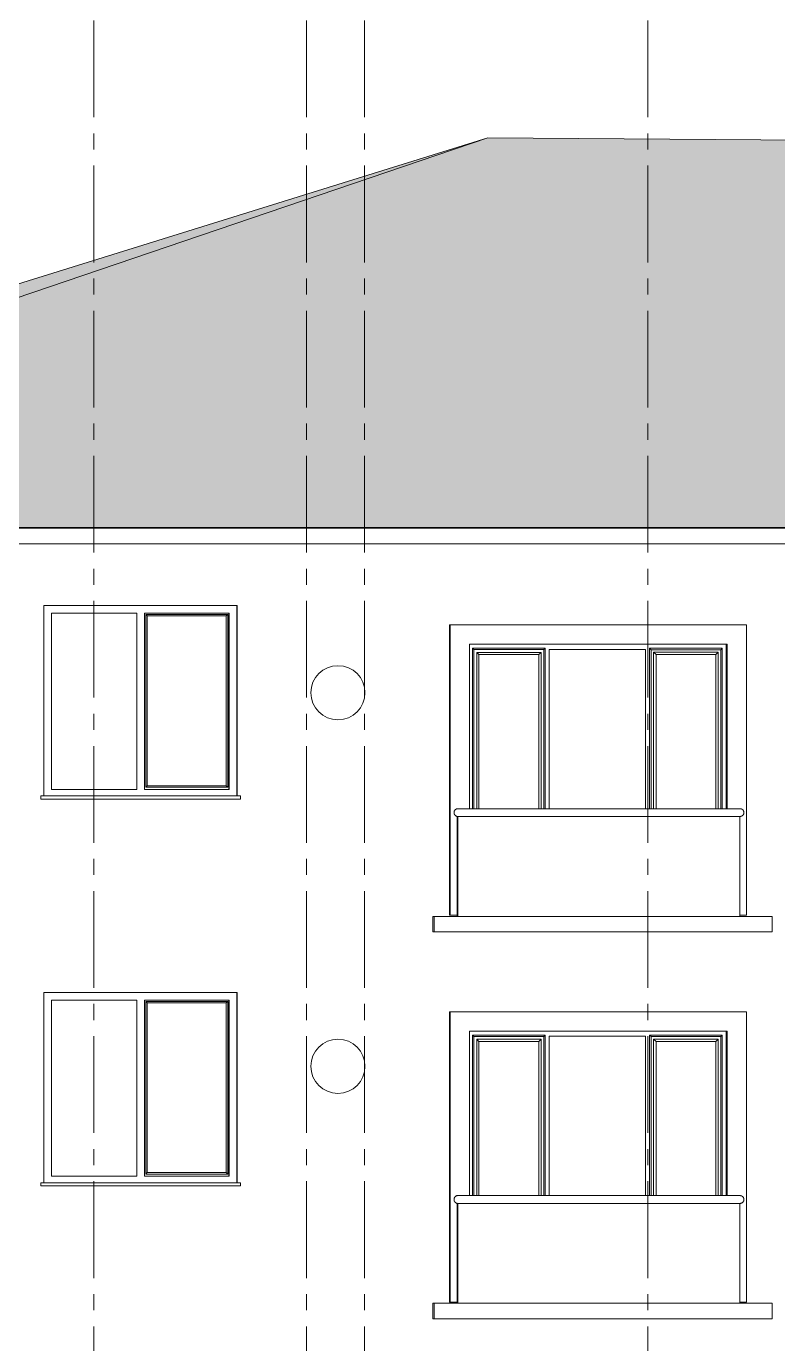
# Model space of a CAD drawing. Header units: millimetres. Extents: x 1373 to 40779, y 1939 to 6439.
# Drawn here: x 34585 to 35168, y 4444 to 5465 of the extents above; entities that cross this region are included whole.
import ezdxf

# ---------------------------------------------------------------- set-up
doc = ezdxf.new("R2010")
doc.units = ezdxf.units.MM
doc.linetypes.add('IMPORT-CENTER2', pattern=[112.5, 75, -12.5, 12.5, -12.5])
for name, color, linetype, lineweight in [('A-GLAZ', 151, 'Continuous', 18), ('A-ROOF', 132, 'Continuous', 18), ('A-ROOF-PATT', 132, 'Continuous', 18), ('A-WALL', 20, 'Continuous', 9), ('S-GRID', 252, 'IMPORT-CENTER2', 5)]:
    doc.layers.add(name, color=color, linetype=linetype, lineweight=lineweight)
doc.layers.add('Çember', color=7, linetype='Continuous')

msp = doc.modelspace()

# ---------------------------------------------------------------- hatches: boundary and pattern name
at = {"layer": 'A-ROOF-PATT'}
h = msp.add_hatch(dxfattribs=at)
h.set_pattern_fill('FP_119', color=256, style=0, pattern_type=2)
h.set_pattern_definition([(0, (34888.212, 5355.919), (31.777, 9.419), [0.66258, -0.55215, 0.77301, -0.33129, -1.436]), (0, (34888.212, 5355.919), (31.777, 9.419), [-2.319, 0.99388, -0.44172]), (0, (34890.081, 5356.311), (31.777, 9.419), [0.55215, -2.098, 0.44172, -0.66258]), (0, (34888.389, 5355.33), (31.777, 9.419), [0.33129, -3.423]), (18.016, (34888.21169, 5355.91853), (28.02184183, 9.41877813), [29.185, -92.631]), (18.016, (34888.87369, 5355.91853), (28.02184183, 9.41877813), [28.551, -93.265]), (18.016, (34889.42569, 5355.91853), (28.02184183, 9.41877813), [26.647, -95.169]), (18.016, (34888.38869, 5355.32953), (28.02184183, 9.41877813), [29.185, -92.631]), (18.016, (34888.72069, 5355.32953), (28.02184183, 9.41877813), [29.185, -92.631]), (18.016, (34891.52469, 5355.91853), (28.02184183, 9.41877813), [27.916, -93.9])])
h.paths.add_polyline_path([(34054, 5076.4), (34942.7, 5378.6), (33971.4, 5076.4), (34050.9, 5076.4)])
h = msp.add_hatch(dxfattribs=at)
h.set_pattern_fill('FP_120', color=256, style=0, pattern_type=2)
h.set_pattern_definition([(0, (35285.235, 5161.81), (63.448, 9.419), [15.226, -12.688, 17.763, -7.613, -32.989]), (0, (35285.235, 5161.81), (63.448, 9.419), [-53.29, 22.838, -10.15]), (0, (35300.408, 5162.202), (63.448, 9.419), [12.688, -48.214, 10.15, -15.226]), (0, (35330.991, 5161.221), (63.448, 9.419), [7.613, -78.666]), (97.621, (35285.235, 5161.81), (-22.82974, 9.41852), [9.107, -28.904]), (97.621, (35300.46, 5161.81), (-22.82974, 9.41852), [8.909, -29.102]), (97.621, (35313.149, 5161.81), (-22.82974, 9.41852), [8.315, -29.696]), (97.621, (35330.99, 5161.22), (-22.82974, 9.41852), [9.107, -28.904]), (97.621, (35338.604, 5161.22), (-22.82974, 9.41852), [9.107, -28.904]), (97.621, (35361.363, 5161.81), (-22.82974, 9.41852), [8.711, -29.3])])
h.paths.add_polyline_path([(34743.5, 5076.4), (35255.5, 5076.4), (35226.4, 5376.5), (34942.7, 5378.6), (34054, 5076.4), (34644.5, 5076.4)])

# ---------------------------------------------------------------- linework, layer by layer
at = {"layer": 'A-GLAZ'}
for p, q in [((34748, 4868.3), (34748, 5015.8)), ((34604.2, 4873.3), (34604.2, 5009.8)), ((34604.2, 5009.8), (34670.6, 5009.8)), ((34670.5, 4873.3), (34670.5, 5009.8)), ((34670.6, 5009.8), (34670.6, 4873.3)), ((34676.4, 4873.3), (34676.4, 5009.8)), ((34676.4, 5009.8), (34742, 5009.8)), ((34677.5, 5008.8), (34677.5, 4875)), ((34677.5, 5008.8), (34741, 5008.8)), ((34678.4, 5007.8), (34677.5, 5008.8)), ((34678.4, 4876.1), (34678.4, 5007.8)), ((34678.4, 5007.8), (34739.9, 5007.8)), ((34739.8, 5007.8), (34739.8, 4876.1)), ((34741, 5008.8), (34739.9, 5007.8)), ((34739.9, 5007.8), (34739.9, 4876.1)), ((34741, 4875), (34741, 5008.8)), ((34741.9, 4873.3), (34741.9, 5009.8)), ((34742, 5009.8), (34742, 4873.3)), ((34913.1, 4775.8), (34913.1, 5000.8)), ((34913.1, 5000.8), (34913.7, 5000.8)), ((35143.5, 5000.8), (34913.7, 5000.8)), ((34913.7, 5000.8), (34913.7, 4775.8)), ((35143.5, 4775.8), (35143.5, 5000.8)), ((34928.7, 4858.3), (34928.7, 4985.8)), ((34928.7, 4985.8), (35128.5, 4985.8)), ((35127.7, 4985.8), (35127.7, 4858.3)), ((35127.9, 4858.3), (35127.9, 4985.8)), ((35128.5, 4985.8), (35128.5, 4858.3)), ((34930.9, 4858.3), (34930.9, 4982.8)), ((34930.9, 4982.8), (34930.9, 4982.8)), ((34932, 4981.7), (34930.9, 4982.8)), ((34930.9, 4982.8), (34987.3, 4982.8)), ((34930.9, 4982.8), (34930.9, 4858.3)), ((34932, 4858.3), (34932, 4981.7)), ((34986.3, 4981.7), (34932, 4981.7)), ((34935.9, 4977.8), (34934.2, 4979.5)), ((34934.2, 4979.5), (34934.2, 4858.3)), ((34984.1, 4979.5), (34934.2, 4979.5)), ((34935.9, 4977.8), (34935.9, 4858.3)), ((34982.4, 4977.8), (34935.9, 4977.8)), ((34982.3, 4977.8), (34982.3, 4858.3)), ((34984.1, 4979.5), (34982.4, 4977.8)), ((34982.4, 4858.3), (34982.4, 4977.8)), ((34984.1, 4858.3), (34984.1, 4979.5)), ((34987.3, 4982.8), (34986.3, 4981.7)), ((34986.3, 4981.7), (34986.3, 4858.3)), ((34987.3, 4982.8), (34987.3, 4858.3)), ((34990.3, 4858.3), (34990.3, 4981.8)), ((34990.3, 4981.8), (35065.2, 4981.8)), ((35065.1, 4981.8), (35065.1, 4858.3)), ((35065.2, 4981.8), (35065.2, 4858.3)), ((35068.2, 4858.3), (35068.2, 4982.8)), ((35068.2, 4982.8), (35068.3, 4982.8)), ((35068.3, 4982.8), (35124.7, 4982.8)), ((35068.3, 4858.3), (35068.3, 4982.8)), ((35068.3, 4982.8), (35069.5, 4981.6)), ((35069.5, 4981.6), (35123.6, 4981.6)), ((35069.5, 4981.6), (35069.5, 4858.3)), ((35121.6, 4979.6), (35071.4, 4979.6)), ((35071.4, 4858.3), (35071.4, 4979.6)), ((35071.4, 4979.6), (35073.3, 4977.8)), ((35119.7, 4977.8), (35073.3, 4977.8)), ((35073.3, 4977.8), (35073.3, 4858.3)), ((35119.6, 4977.8), (35119.6, 4858.3)), ((35119.7, 4977.8), (35121.6, 4979.6)), ((35119.7, 4858.3), (35119.7, 4977.8)), ((35121.6, 4858.3), (35121.6, 4979.6)), ((35123.6, 4981.6), (35124.7, 4982.8)), ((35123.6, 4981.6), (35123.6, 4858.3)), ((35124.7, 4982.8), (35124.7, 4858.3)), ((34670.6, 4873.3), (34604.2, 4873.3)), ((34742, 4873.3), (34676.4, 4873.3)), ((34677.5, 4875), (34678.4, 4876.1)), ((34677.5, 4875), (34741, 4875)), ((34739.9, 4876.1), (34678.4, 4876.1)), ((34741, 4875), (34739.9, 4876.1)), ((34595.9, 4868.3), (34596, 4868.3)), ((34595.9, 4868.3), (34595.9, 4865.8)), ((34596, 4865.8), (34595.9, 4865.8)), ((34596, 4868.3), (34750.9, 4868.3)), ((34596, 4865.8), (34596, 4868.3)), ((34750.9, 4865.8), (34596, 4865.8)), ((34750.9, 4868.3), (34750.9, 4865.8)), ((34919.5, 4858.3), (34918.5, 4858.3)), ((34918.5, 4852.3), (34919.5, 4852.3)), ((34919.1, 4774.8), (34919.1, 4852.3)), ((35138.4, 4858.3), (34919.5, 4858.3)), ((34919.5, 4852.4), (34919.5, 4774.8)), ((34919.5, 4852.3), (35138.4, 4852.3)), ((35138.4, 4858.3), (35137.5, 4858.3)), ((35137.5, 4852.3), (35138.4, 4852.3)), ((35138.4, 4852.4), (35138.4, 4774.8)), ((34900.1, 4774.8), (34901.3, 4774.8)), ((34900.1, 4774.8), (34900.1, 4762.8)), ((34901.3, 4774.8), (35163.5, 4774.8)), ((34901.3, 4762.8), (34901.3, 4774.8)), ((34913.7, 4775.8), (34913.1, 4775.8)), ((34913.7, 4775.8), (34919.1, 4775.8)), ((35138.4, 4775.8), (35143.5, 4775.8)), ((35163.5, 4762.8), (35163.5, 4774.8)), ((34901.3, 4762.8), (34900.1, 4762.8)), ((35163.5, 4762.8), (34901.3, 4762.8)), ((34604.2, 4573.3), (34604.2, 4709.8)), ((34604.2, 4709.8), (34670.6, 4709.8)), ((34670.5, 4573.3), (34670.5, 4709.8)), ((34670.6, 4709.8), (34670.6, 4573.3)), ((34676.4, 4573.3), (34676.4, 4709.8)), ((34676.4, 4709.8), (34742, 4709.8)), ((34677.5, 4708.8), (34677.5, 4575)), ((34677.5, 4708.8), (34741, 4708.8)), ((34678.4, 4707.8), (34677.5, 4708.8)), ((34741, 4708.8), (34739.9, 4707.8)), ((34741, 4575), (34741, 4708.8)), ((34741.9, 4573.3), (34741.9, 4709.8)), ((34742, 4709.8), (34742, 4573.3)), ((34748, 4568.3), (34748, 4715.8)), ((34678.4, 4576.1), (34678.4, 4707.8)), ((34678.4, 4707.8), (34739.9, 4707.8)), ((34739.8, 4707.8), (34739.8, 4576.1)), ((34739.9, 4707.8), (34739.9, 4576.1)), ((34913.1, 4475.8), (34913.1, 4700.8)), ((34913.1, 4700.8), (34913.7, 4700.8)), ((35143.5, 4700.8), (34913.7, 4700.8)), ((34913.7, 4700.8), (34913.7, 4475.8)), ((35143.5, 4475.8), (35143.5, 4700.8)), ((34928.7, 4558.3), (34928.7, 4685.8)), ((34928.7, 4685.8), (35128.5, 4685.8)), ((34930.9, 4558.3), (34930.9, 4682.8)), ((34930.9, 4682.8), (34930.9, 4682.8)), ((34932, 4681.7), (34930.9, 4682.8)), ((34930.9, 4682.8), (34987.3, 4682.8)), ((34930.9, 4682.8), (34930.9, 4558.3)), ((34932, 4558.3), (34932, 4681.7)), ((34986.3, 4681.7), (34932, 4681.7)), ((34935.9, 4677.8), (34934.2, 4679.5)), ((34934.2, 4679.5), (34934.2, 4558.3)), ((34984.1, 4679.5), (34934.2, 4679.5)), ((34984.1, 4679.5), (34982.4, 4677.8)), ((34984.1, 4558.3), (34984.1, 4679.5)), ((34987.3, 4682.8), (34986.3, 4681.7)), ((34986.3, 4681.7), (34986.3, 4558.3)), ((34987.3, 4682.8), (34987.3, 4558.3)), ((34990.3, 4558.3), (34990.3, 4681.8)), ((34990.3, 4681.8), (35065.2, 4681.8)), ((35065.1, 4681.8), (35065.1, 4558.3)), ((35065.2, 4681.8), (35065.2, 4558.3)), ((35068.2, 4558.3), (35068.2, 4682.8)), ((35068.2, 4682.8), (35068.3, 4682.8)), ((35068.3, 4682.8), (35124.7, 4682.8)), ((35068.3, 4558.3), (35068.3, 4682.8)), ((35068.3, 4682.8), (35069.5, 4681.6)), ((35069.5, 4681.6), (35123.6, 4681.6)), ((35069.5, 4681.6), (35069.5, 4558.3)), ((35121.6, 4679.6), (35071.4, 4679.6)), ((35071.4, 4558.3), (35071.4, 4679.6)), ((35071.4, 4679.6), (35073.3, 4677.8)), ((35119.7, 4677.8), (35121.6, 4679.6)), ((35121.6, 4558.3), (35121.6, 4679.6)), ((35123.6, 4681.6), (35124.7, 4682.8)), ((35123.6, 4681.6), (35123.6, 4558.3)), ((35124.7, 4682.8), (35124.7, 4558.3)), ((35127.7, 4685.8), (35127.7, 4558.3)), ((35127.9, 4558.3), (35127.9, 4685.8)), ((35128.5, 4685.8), (35128.5, 4558.3)), ((34935.9, 4677.8), (34935.9, 4558.3)), ((34982.4, 4677.8), (34935.9, 4677.8)), ((34982.3, 4677.8), (34982.3, 4558.3)), ((34982.4, 4558.3), (34982.4, 4677.8)), ((35119.7, 4677.8), (35073.3, 4677.8)), ((35073.3, 4677.8), (35073.3, 4558.3)), ((35119.6, 4677.8), (35119.6, 4558.3)), ((35119.7, 4558.3), (35119.7, 4677.8)), ((34677.5, 4575), (34678.4, 4576.1)), ((34739.9, 4576.1), (34678.4, 4576.1)), ((34741, 4575), (34739.9, 4576.1)), ((34595.9, 4568.3), (34596, 4568.3)), ((34595.9, 4568.3), (34595.9, 4565.8)), ((34596, 4565.8), (34595.9, 4565.8)), ((34596, 4568.3), (34750.9, 4568.3)), ((34596, 4565.8), (34596, 4568.3)), ((34750.9, 4565.8), (34596, 4565.8)), ((34670.6, 4573.3), (34604.2, 4573.3)), ((34742, 4573.3), (34676.4, 4573.3)), ((34677.5, 4575), (34741, 4575)), ((34750.9, 4568.3), (34750.9, 4565.8)), ((34919.5, 4558.3), (34918.5, 4558.3)), ((35138.4, 4558.3), (34919.5, 4558.3)), ((35138.4, 4558.3), (35137.5, 4558.3)), ((34918.5, 4552.3), (34919.5, 4552.3)), ((34919.1, 4474.8), (34919.1, 4552.3)), ((34919.5, 4552.4), (34919.5, 4474.8)), ((34919.5, 4552.3), (35138.4, 4552.3)), ((35137.5, 4552.3), (35138.4, 4552.3)), ((35138.4, 4552.4), (35138.4, 4474.8)), ((34900.1, 4474.8), (34901.3, 4474.8)), ((34900.1, 4474.8), (34900.1, 4462.8)), ((34901.3, 4474.8), (35163.5, 4474.8)), ((34901.3, 4462.8), (34901.3, 4474.8)), ((34913.7, 4475.8), (34913.1, 4475.8)), ((34913.7, 4475.8), (34919.1, 4475.8)), ((35138.4, 4475.8), (35143.5, 4475.8)), ((35163.5, 4462.8), (35163.5, 4474.8)), ((34901.3, 4462.8), (34900.1, 4462.8)), ((35163.5, 4462.8), (34901.3, 4462.8))]:
    msp.add_line(p, q, dxfattribs=at)
for points, knots in [([(34919.5, 4858.3), (34919.4, 4858.3), (34919.3, 4858.3), (34919.1, 4858.3), (34918.9, 4858.2), (34918.7, 4858.2), (34918.6, 4858.1), (34918.4, 4858.1), (34918.2, 4858), (34918, 4857.9), (34917.9, 4857.8), (34917.7, 4857.6), (34917.5, 4857.5), (34917.3, 4857.3), (34917.2, 4857.1), (34917, 4856.8), (34916.8, 4856.4), (34916.7, 4855.9), (34916.6, 4855.6), (34916.6, 4855.3)], [0.5, 0.5, 0.5, 0.5, 0.5208333, 0.5416667, 0.5625, 0.5833333, 0.6041667, 0.625, 0.6458333, 0.6666667, 0.6875, 0.7083333, 0.75, 0.7708333, 0.7916667, 0.8333333, 0.875, 0.9166667, 1, 1, 1, 1]), ([(34916.6, 4855.3), (34916.6, 4855), (34916.7, 4854.6), (34916.8, 4854.1), (34917, 4853.8), (34917.2, 4853.5), (34917.3, 4853.3), (34917.5, 4853.1), (34917.7, 4852.9), (34918, 4852.7), (34918.2, 4852.6), (34918.4, 4852.5), (34918.6, 4852.4), (34918.7, 4852.4), (34918.9, 4852.3), (34919.1, 4852.3), (34919.3, 4852.3), (34919.4, 4852.3), (34919.5, 4852.3)], [0, 0, 0, 0, 0.0833333, 0.125, 0.1666667, 0.2083333, 0.2291667, 0.25, 0.2916667, 0.3333333, 0.3541667, 0.375, 0.3958333, 0.4166667, 0.4375, 0.4583333, 0.4791667, 0.5, 0.5, 0.5, 0.5]), ([(35138.4, 4858.3), (35138.5, 4858.3), (35138.6, 4858.3), (35138.8, 4858.3), (35139, 4858.2), (35139.2, 4858.2), (35139.4, 4858.1), (35139.6, 4858.1), (35139.8, 4858), (35140, 4857.9), (35140.1, 4857.8), (35140.4, 4857.6), (35140.6, 4857.5), (35140.8, 4857.3), (35140.9, 4857.1), (35141.1, 4856.8), (35141.3, 4856.4), (35141.5, 4855.9), (35141.5, 4855.6), (35141.5, 4855.3)], [0.5, 0.5, 0.5, 0.5, 0.5208333, 0.5416667, 0.5625, 0.5833333, 0.6041667, 0.625, 0.6458333, 0.6666667, 0.6875, 0.7083333, 0.75, 0.7708333, 0.7916667, 0.8333333, 0.875, 0.9166667, 1, 1, 1, 1]), ([(35141.5, 4855.3), (35141.5, 4855), (35141.5, 4854.6), (35141.3, 4854.1), (35141.1, 4853.8), (35140.9, 4853.5), (35140.8, 4853.3), (35140.6, 4853.1), (35140.3, 4852.9), (35140, 4852.7), (35139.8, 4852.6), (35139.6, 4852.5), (35139.4, 4852.4), (35139.2, 4852.4), (35139, 4852.3), (35138.8, 4852.3), (35138.6, 4852.3), (35138.5, 4852.3), (35138.4, 4852.3)], [0, 0, 0, 0, 0.0833333, 0.125, 0.1666667, 0.2083333, 0.2291667, 0.25, 0.2916667, 0.3333333, 0.3541667, 0.375, 0.3958333, 0.4166667, 0.4375, 0.4583333, 0.4791667, 0.5, 0.5, 0.5, 0.5]), ([(34919.5, 4558.3), (34919.4, 4558.3), (34919.3, 4558.3), (34919.1, 4558.3), (34918.9, 4558.2), (34918.7, 4558.2), (34918.6, 4558.1), (34918.4, 4558.1), (34918.2, 4558), (34918, 4557.9), (34917.9, 4557.8), (34917.7, 4557.6), (34917.5, 4557.5), (34917.3, 4557.3), (34917.2, 4557.1), (34917, 4556.8), (34916.8, 4556.4), (34916.7, 4555.9), (34916.6, 4555.6), (34916.6, 4555.3)], [0.5, 0.5, 0.5, 0.5, 0.5208333, 0.5416667, 0.5625, 0.5833333, 0.6041667, 0.625, 0.6458333, 0.6666667, 0.6875, 0.7083333, 0.75, 0.7708333, 0.7916667, 0.8333333, 0.875, 0.9166667, 1, 1, 1, 1]), ([(35138.4, 4558.3), (35138.5, 4558.3), (35138.6, 4558.3), (35138.8, 4558.3), (35139, 4558.2), (35139.2, 4558.2), (35139.4, 4558.1), (35139.6, 4558.1), (35139.8, 4558), (35140, 4557.9), (35140.1, 4557.8), (35140.4, 4557.6), (35140.6, 4557.5), (35140.8, 4557.3), (35140.9, 4557.1), (35141.1, 4556.8), (35141.3, 4556.4), (35141.5, 4555.9), (35141.5, 4555.6), (35141.5, 4555.3)], [0.5, 0.5, 0.5, 0.5, 0.5208333, 0.5416667, 0.5625, 0.5833333, 0.6041667, 0.625, 0.6458333, 0.6666667, 0.6875, 0.7083333, 0.75, 0.7708333, 0.7916667, 0.8333333, 0.875, 0.9166667, 1, 1, 1, 1]), ([(34916.6, 4555.3), (34916.6, 4555), (34916.7, 4554.6), (34916.8, 4554.1), (34917, 4553.8), (34917.2, 4553.5), (34917.3, 4553.3), (34917.5, 4553.1), (34917.7, 4552.9), (34918, 4552.7), (34918.2, 4552.6), (34918.4, 4552.5), (34918.6, 4552.4), (34918.7, 4552.4), (34918.9, 4552.3), (34919.1, 4552.3), (34919.3, 4552.3), (34919.4, 4552.3), (34919.5, 4552.3)], [0, 0, 0, 0, 0.0833333, 0.125, 0.1666667, 0.2083333, 0.2291667, 0.25, 0.2916667, 0.3333333, 0.3541667, 0.375, 0.3958333, 0.4166667, 0.4375, 0.4583333, 0.4791667, 0.5, 0.5, 0.5, 0.5]), ([(35141.5, 4555.3), (35141.5, 4555), (35141.5, 4554.6), (35141.3, 4554.1), (35141.1, 4553.8), (35140.9, 4553.5), (35140.8, 4553.3), (35140.6, 4553.1), (35140.3, 4552.9), (35140, 4552.7), (35139.8, 4552.6), (35139.6, 4552.5), (35139.4, 4552.4), (35139.2, 4552.4), (35139, 4552.3), (35138.8, 4552.3), (35138.6, 4552.3), (35138.5, 4552.3), (35138.4, 4552.3)], [0, 0, 0, 0, 0.0833333, 0.125, 0.1666667, 0.2083333, 0.2291667, 0.25, 0.2916667, 0.3333333, 0.3541667, 0.375, 0.3958333, 0.4166667, 0.4375, 0.4583333, 0.4791667, 0.5, 0.5, 0.5, 0.5])]:
    msp.add_open_spline(points, degree=3, knots=knots, dxfattribs=at)
at = {"layer": 'A-ROOF'}
for p, q in [((34942.7, 5378.6), (33971.4, 5076.4)), ((34054, 5076.4), (34942.7, 5378.6)), ((34942.7, 5378.6), (35226.4, 5376.5)), ((33971.4, 5076.4), (36406.7, 5076.4)), ((33971.4, 5075.8), (36406.7, 5075.8)), ((36406.7, 5063.8), (33971.4, 5063.8))]:
    msp.add_line(p, q, dxfattribs=at)
at = {"layer": 'A-WALL'}
for p, q in [((34598.4, 5015.8), (34748.3, 5015.8)), ((34598.4, 4868.3), (34598.4, 5015.8)), ((34748.3, 5015.8), (34748.3, 4868.3)), ((35127.9, 4985.8), (35127.9, 4858.3)), ((34598.4, 4715.8), (34748.3, 4715.8)), ((34598.4, 4568.3), (34598.4, 4715.8)), ((34748.3, 4715.8), (34748.3, 4568.3)), ((35127.9, 4685.8), (35127.9, 4558.3))]:
    msp.add_line(p, q, dxfattribs=at)
at = {"layer": 'S-GRID', "lineweight": 18}
for p, q in [((34637, 2694.4), (34637, 5603)), ((34802, 2694.4), (34802, 5603)), ((34847, 2694.4), (34847, 5603)), ((35067, 2694.4), (35067, 5603))]:
    msp.add_line(p, q, dxfattribs=at)
at = {"layer": 'Çember', "color": 1, "linetype": 'Continuous', "lineweight": 5}
for centre in [(34826.5, 4948.2), (34826.5, 4658.6)]:
    msp.add_circle(centre, 21, dxfattribs=at)

doc.saveas('drawing.dxf')
